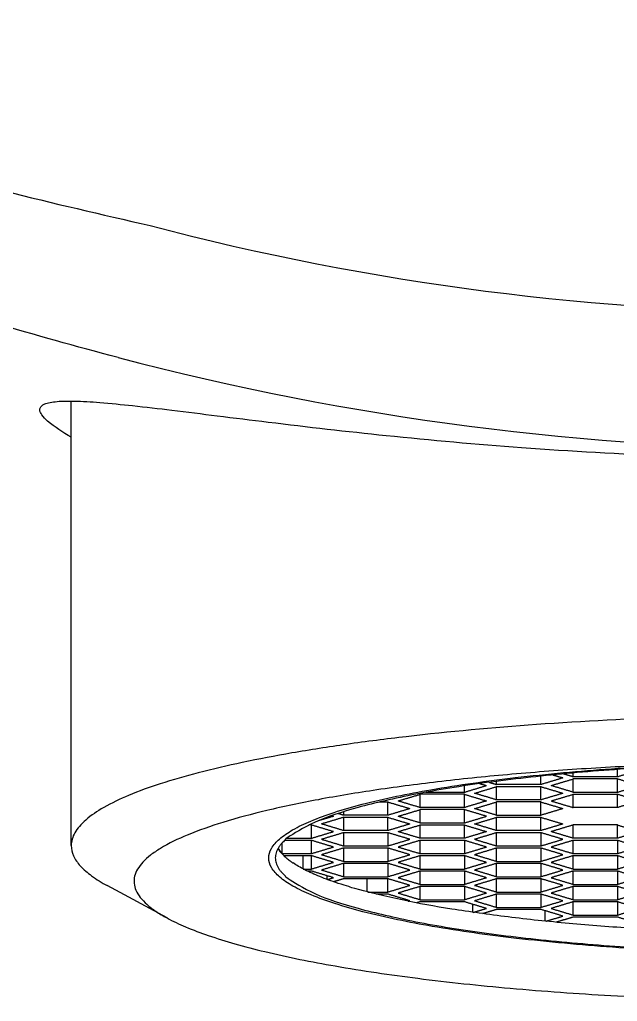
# Model space of a CAD drawing. Extents: x 8180 to 8774, y -5808 to -5388.
# Drawn here: x 8567.89 to 8577.41, y -5556.77 to -5541.15 of the extents above; entities that cross this region are included whole.
import ezdxf

# ---------------------------------------------------------------- set-up
doc = ezdxf.new("R2010")
doc.units = 0
doc.header["$LTSCALE"] = 7
doc.header["$MEASUREMENT"] = 0
doc.layers.get('0').update_dxf_attribs({"color": 2, "linetype": 'CONTINUOUS'})
doc.layers.add('DWG', color=7, linetype='CONTINUOUS')

msp = doc.modelspace()

# ---------------------------------------------------------------- linework, layer by layer
at = {"ltscale": 0.6}
for points in [[(8576.195, -5553.325), (8576.195, -5553.258), (8576.195, -5553.191)], [(8576.547, -5553.219), (8576.371, -5553.272), (8576.195, -5553.325)], [(8576.71, -5553.203), (8576.631, -5553.179), (8576.553, -5553.156)], [(8576.71, -5553.203), (8576.71, -5553.172), (8576.71, -5553.141)], [(8577.413, -5553.203), (8577.062, -5553.203), (8576.71, -5553.203)], [(8577.413, -5553.203), (8577.413, -5553.144), (8577.413, -5553.085)], [(8577.765, -5553.097), (8577.589, -5553.15), (8577.413, -5553.203)], [(8574.977, -5553.447), (8575.152, -5553.394), (8575.328, -5553.341)], [(8574.977, -5553.447), (8574.977, -5553.396), (8574.977, -5553.345)], [(8575.14, -5553.464), (8575.316, -5553.411), (8575.491, -5553.358)], [(8575.222, -5553.31), (8575.275, -5553.325), (8575.328, -5553.341)], [(8575.372, -5553.289), (8575.432, -5553.307), (8575.491, -5553.325)], [(8575.491, -5553.325), (8575.491, -5553.299), (8575.491, -5553.273)], [(8576.195, -5553.325), (8575.843, -5553.325), (8575.491, -5553.325)], [(8575.491, -5553.569), (8575.491, -5553.464), (8575.491, -5553.358)], [(8575.491, -5553.358), (8575.843, -5553.358), (8576.195, -5553.358)], [(8576.195, -5553.569), (8576.195, -5553.464), (8576.195, -5553.358)], [(8576.195, -5553.358), (8576.371, -5553.411), (8576.547, -5553.464)], [(8576.358, -5553.341), (8576.534, -5553.288), (8576.71, -5553.236)], [(8576.71, -5553.447), (8576.534, -5553.394), (8576.358, -5553.341)], [(8576.71, -5553.447), (8576.71, -5553.341), (8576.71, -5553.236)], [(8577.413, -5553.236), (8577.062, -5553.236), (8576.71, -5553.236)], [(8577.413, -5553.447), (8577.413, -5553.341), (8577.413, -5553.236)], [(8577.765, -5553.341), (8577.589, -5553.288), (8577.413, -5553.236)], [(8577.413, -5553.447), (8577.589, -5553.394), (8577.765, -5553.341)], [(8573.921, -5553.586), (8574.097, -5553.533), (8574.273, -5553.48)], [(8574.273, -5553.691), (8574.273, -5553.586), (8574.273, -5553.48)], [(8574.977, -5553.48), (8574.625, -5553.48), (8574.273, -5553.48)], [(8574.364, -5553.447), (8574.67, -5553.447), (8574.977, -5553.447)], [(8574.977, -5553.691), (8574.977, -5553.586), (8574.977, -5553.48)], [(8574.977, -5553.48), (8575.152, -5553.533), (8575.328, -5553.586)], [(8575.491, -5553.569), (8575.316, -5553.516), (8575.14, -5553.464)], [(8576.547, -5553.464), (8576.371, -5553.516), (8576.195, -5553.569)], [(8576.358, -5553.586), (8576.534, -5553.533), (8576.71, -5553.48)], [(8576.71, -5553.447), (8577.062, -5553.447), (8577.413, -5553.447)], [(8576.71, -5553.691), (8576.71, -5553.586), (8576.71, -5553.48)], [(8576.71, -5553.48), (8577.062, -5553.48), (8577.413, -5553.48)], [(8577.413, -5553.691), (8577.413, -5553.586), (8577.413, -5553.48)], [(8577.765, -5553.586), (8577.589, -5553.533), (8577.413, -5553.48)], [(8573.625, -5553.602), (8573.691, -5553.602), (8573.758, -5553.602)], [(8573.758, -5553.814), (8573.758, -5553.708), (8573.758, -5553.602)], [(8573.758, -5553.602), (8573.934, -5553.655), (8574.11, -5553.708)], [(8574.273, -5553.691), (8574.097, -5553.639), (8573.921, -5553.586)], [(8574.977, -5553.691), (8574.625, -5553.691), (8574.273, -5553.691)], [(8575.328, -5553.586), (8575.152, -5553.639), (8574.977, -5553.691)], [(8575.14, -5553.708), (8575.316, -5553.655), (8575.491, -5553.602)], [(8576.195, -5553.569), (8575.843, -5553.569), (8575.491, -5553.569)], [(8575.491, -5553.814), (8575.491, -5553.708), (8575.491, -5553.602)], [(8576.195, -5553.602), (8575.843, -5553.602), (8575.491, -5553.602)], [(8576.195, -5553.814), (8576.195, -5553.708), (8576.195, -5553.602)], [(8576.195, -5553.602), (8576.371, -5553.655), (8576.547, -5553.708)], [(8576.358, -5553.586), (8576.534, -5553.639), (8576.71, -5553.691)], [(8577.413, -5553.691), (8577.062, -5553.691), (8576.71, -5553.691)], [(8577.765, -5553.586), (8577.589, -5553.639), (8577.413, -5553.691)], [(8572.892, -5553.83), (8572.773, -5553.865), (8572.655, -5553.901)], [(8573.055, -5553.846), (8572.879, -5553.899), (8572.703, -5553.952)], [(8572.864, -5553.822), (8572.878, -5553.826), (8572.892, -5553.83)], [(8573.055, -5553.814), (8573.01, -5553.8), (8572.966, -5553.787)], [(8573.055, -5553.814), (8573.055, -5553.786), (8573.055, -5553.758)], [(8573.758, -5553.814), (8573.406, -5553.814), (8573.055, -5553.814)], [(8573.055, -5554.058), (8573.055, -5553.952), (8573.055, -5553.846)], [(8573.055, -5553.846), (8573.406, -5553.846), (8573.758, -5553.846)], [(8574.11, -5553.708), (8573.934, -5553.761), (8573.758, -5553.814)], [(8573.758, -5554.058), (8573.758, -5553.952), (8573.758, -5553.846)], [(8573.758, -5553.846), (8573.934, -5553.899), (8574.11, -5553.952)], [(8573.921, -5553.83), (8574.097, -5553.777), (8574.273, -5553.724)], [(8574.273, -5553.936), (8574.097, -5553.883), (8573.921, -5553.83)], [(8574.273, -5553.936), (8574.273, -5553.83), (8574.273, -5553.724)], [(8574.977, -5553.724), (8574.625, -5553.724), (8574.273, -5553.724)], [(8574.977, -5553.936), (8574.977, -5553.83), (8574.977, -5553.724)], [(8575.328, -5553.83), (8575.152, -5553.777), (8574.977, -5553.724)], [(8574.977, -5553.936), (8575.152, -5553.883), (8575.328, -5553.83)], [(8575.491, -5553.814), (8575.316, -5553.761), (8575.14, -5553.708)], [(8575.14, -5553.952), (8575.316, -5553.899), (8575.491, -5553.846)], [(8575.491, -5553.814), (8575.843, -5553.814), (8576.195, -5553.814)], [(8575.491, -5554.058), (8575.491, -5553.952), (8575.491, -5553.846)], [(8575.491, -5553.846), (8575.843, -5553.846), (8576.195, -5553.846)], [(8576.547, -5553.708), (8576.371, -5553.761), (8576.195, -5553.814)], [(8576.195, -5554.058), (8576.195, -5553.952), (8576.195, -5553.846)], [(8576.195, -5553.846), (8576.371, -5553.899), (8576.547, -5553.952)], [(8572.54, -5554.18), (8572.54, -5554.074), (8572.54, -5553.968)], [(8572.892, -5554.074), (8572.716, -5554.021), (8572.54, -5553.968)], [(8573.055, -5554.058), (8572.879, -5554.005), (8572.703, -5553.952)], [(8574.11, -5553.952), (8573.934, -5554.005), (8573.758, -5554.058)], [(8573.921, -5554.074), (8574.097, -5554.021), (8574.273, -5553.968)], [(8574.273, -5553.936), (8574.625, -5553.936), (8574.977, -5553.936)], [(8574.273, -5554.18), (8574.273, -5554.074), (8574.273, -5553.968)], [(8574.273, -5553.968), (8574.625, -5553.968), (8574.977, -5553.968)], [(8574.977, -5554.18), (8574.977, -5554.074), (8574.977, -5553.968)], [(8574.977, -5553.968), (8575.152, -5554.021), (8575.328, -5554.074)], [(8575.491, -5554.058), (8575.316, -5554.005), (8575.14, -5553.952)], [(8576.547, -5553.952), (8576.371, -5554.005), (8576.195, -5554.058)], [(8576.71, -5553.968), (8576.534, -5554.021), (8576.358, -5554.074)], [(8576.71, -5554.18), (8576.71, -5554.074), (8576.71, -5553.968)], [(8577.413, -5553.968), (8577.062, -5553.968), (8576.71, -5553.968)], [(8577.413, -5554.18), (8577.413, -5554.074), (8577.413, -5553.968)], [(8577.413, -5553.968), (8577.589, -5554.021), (8577.765, -5554.074)], [(8572.54, -5554.18), (8572.716, -5554.127), (8572.892, -5554.074)], [(8573.055, -5554.091), (8572.879, -5554.144), (8572.703, -5554.196)], [(8573.758, -5554.058), (8573.406, -5554.058), (8573.055, -5554.058)], [(8573.055, -5554.302), (8573.055, -5554.196), (8573.055, -5554.091)], [(8573.758, -5554.091), (8573.406, -5554.091), (8573.055, -5554.091)], [(8573.758, -5554.091), (8573.758, -5554.196), (8573.758, -5554.302)], [(8574.11, -5554.196), (8573.934, -5554.144), (8573.758, -5554.091)], [(8574.273, -5554.18), (8574.097, -5554.127), (8573.921, -5554.074)], [(8575.328, -5554.074), (8575.152, -5554.127), (8574.977, -5554.18)], [(8575.491, -5554.091), (8575.316, -5554.144), (8575.14, -5554.196)], [(8576.195, -5554.058), (8575.843, -5554.058), (8575.491, -5554.058)], [(8575.491, -5554.302), (8575.491, -5554.196), (8575.491, -5554.091)], [(8576.195, -5554.091), (8575.843, -5554.091), (8575.491, -5554.091)], [(8576.195, -5554.091), (8576.195, -5554.196), (8576.195, -5554.302)], [(8576.547, -5554.196), (8576.371, -5554.144), (8576.195, -5554.091)], [(8576.71, -5554.18), (8576.534, -5554.127), (8576.358, -5554.074)], [(8577.765, -5554.074), (8577.589, -5554.127), (8577.413, -5554.18)], [(8572.073, -5554.424), (8572.073, -5554.34), (8572.073, -5554.255)], [(8572.54, -5554.213), (8572.327, -5554.213), (8572.115, -5554.213)], [(8572.152, -5554.18), (8572.346, -5554.18), (8572.54, -5554.18)], [(8572.54, -5554.424), (8572.54, -5554.319), (8572.54, -5554.213)], [(8572.892, -5554.319), (8572.716, -5554.266), (8572.54, -5554.213)], [(8572.54, -5554.424), (8572.716, -5554.371), (8572.892, -5554.319)], [(8572.703, -5554.196), (8572.879, -5554.249), (8573.055, -5554.302)], [(8573.055, -5554.302), (8573.406, -5554.302), (8573.758, -5554.302)], [(8573.758, -5554.302), (8573.934, -5554.249), (8574.11, -5554.196)], [(8574.273, -5554.213), (8574.097, -5554.266), (8573.921, -5554.319)], [(8573.921, -5554.319), (8574.097, -5554.371), (8574.273, -5554.424)], [(8574.977, -5554.18), (8574.625, -5554.18), (8574.273, -5554.18)], [(8574.273, -5554.424), (8574.273, -5554.319), (8574.273, -5554.213)], [(8574.977, -5554.213), (8574.625, -5554.213), (8574.273, -5554.213)], [(8574.977, -5554.213), (8574.977, -5554.319), (8574.977, -5554.424)], [(8575.328, -5554.319), (8575.152, -5554.266), (8574.977, -5554.213)], [(8574.977, -5554.424), (8575.152, -5554.371), (8575.328, -5554.319)], [(8575.14, -5554.196), (8575.316, -5554.249), (8575.491, -5554.302)], [(8575.491, -5554.302), (8575.843, -5554.302), (8576.195, -5554.302)], [(8576.195, -5554.302), (8576.371, -5554.249), (8576.547, -5554.196)], [(8576.71, -5554.213), (8576.534, -5554.266), (8576.358, -5554.319)], [(8576.358, -5554.319), (8576.534, -5554.371), (8576.71, -5554.424)], [(8577.413, -5554.18), (8577.062, -5554.18), (8576.71, -5554.18)], [(8576.71, -5554.424), (8576.71, -5554.319), (8576.71, -5554.213)], [(8577.413, -5554.213), (8577.062, -5554.213), (8576.71, -5554.213)], [(8577.413, -5554.213), (8577.413, -5554.319), (8577.413, -5554.424)], [(8577.765, -5554.319), (8577.589, -5554.266), (8577.413, -5554.213)], [(8577.413, -5554.424), (8577.589, -5554.371), (8577.765, -5554.319)], [(8572.073, -5554.424), (8572.306, -5554.424), (8572.54, -5554.424)], [(8572.54, -5554.457), (8572.322, -5554.457), (8572.104, -5554.457)], [(8572.408, -5554.667), (8572.408, -5554.562), (8572.408, -5554.457)], [(8572.54, -5554.669), (8572.54, -5554.563), (8572.54, -5554.457)], [(8572.892, -5554.563), (8572.716, -5554.51), (8572.54, -5554.457)], [(8573.055, -5554.335), (8572.879, -5554.388), (8572.703, -5554.441)], [(8572.703, -5554.441), (8572.879, -5554.494), (8573.055, -5554.547)], [(8573.055, -5554.547), (8573.055, -5554.441), (8573.055, -5554.335)], [(8573.758, -5554.335), (8573.406, -5554.335), (8573.055, -5554.335)], [(8573.758, -5554.335), (8573.758, -5554.441), (8573.758, -5554.547)], [(8574.11, -5554.441), (8573.934, -5554.388), (8573.758, -5554.335)], [(8573.758, -5554.547), (8573.934, -5554.494), (8574.11, -5554.441)], [(8574.273, -5554.457), (8574.097, -5554.51), (8573.921, -5554.563)], [(8574.273, -5554.424), (8574.625, -5554.424), (8574.977, -5554.424)], [(8574.273, -5554.669), (8574.273, -5554.563), (8574.273, -5554.457)], [(8574.977, -5554.457), (8574.625, -5554.457), (8574.273, -5554.457)], [(8574.977, -5554.457), (8574.977, -5554.563), (8574.977, -5554.669)], [(8575.328, -5554.563), (8575.152, -5554.51), (8574.977, -5554.457)], [(8575.491, -5554.335), (8575.316, -5554.388), (8575.14, -5554.441)], [(8575.14, -5554.441), (8575.316, -5554.494), (8575.491, -5554.547)], [(8575.491, -5554.547), (8575.491, -5554.441), (8575.491, -5554.335)], [(8576.195, -5554.335), (8575.843, -5554.335), (8575.491, -5554.335)], [(8576.195, -5554.335), (8576.195, -5554.441), (8576.195, -5554.547)], [(8576.547, -5554.441), (8576.371, -5554.388), (8576.195, -5554.335)], [(8576.195, -5554.547), (8576.371, -5554.494), (8576.547, -5554.441)], [(8576.71, -5554.457), (8576.534, -5554.51), (8576.358, -5554.563)], [(8576.71, -5554.424), (8577.062, -5554.424), (8577.413, -5554.424)], [(8576.71, -5554.669), (8576.71, -5554.563), (8576.71, -5554.457)], [(8577.413, -5554.457), (8577.062, -5554.457), (8576.71, -5554.457)], [(8577.413, -5554.457), (8577.413, -5554.563), (8577.413, -5554.669)], [(8577.765, -5554.563), (8577.589, -5554.51), (8577.413, -5554.457)], [(8572.54, -5554.669), (8572.716, -5554.616), (8572.892, -5554.563)], [(8573.055, -5554.579), (8572.879, -5554.632), (8572.703, -5554.685)], [(8573.055, -5554.547), (8573.406, -5554.547), (8573.758, -5554.547)], [(8573.055, -5554.791), (8573.055, -5554.685), (8573.055, -5554.579)], [(8573.758, -5554.579), (8573.406, -5554.579), (8573.055, -5554.579)], [(8573.758, -5554.579), (8573.758, -5554.685), (8573.758, -5554.791)], [(8574.11, -5554.685), (8573.934, -5554.632), (8573.758, -5554.579)], [(8573.921, -5554.563), (8574.097, -5554.616), (8574.273, -5554.669)], [(8574.977, -5554.669), (8575.152, -5554.616), (8575.328, -5554.563)], [(8575.491, -5554.579), (8575.316, -5554.632), (8575.14, -5554.685)], [(8575.491, -5554.547), (8575.843, -5554.547), (8576.195, -5554.547)], [(8575.491, -5554.791), (8575.491, -5554.685), (8575.491, -5554.579)], [(8576.195, -5554.579), (8575.843, -5554.579), (8575.491, -5554.579)], [(8576.195, -5554.579), (8576.195, -5554.685), (8576.195, -5554.791)], [(8576.547, -5554.685), (8576.371, -5554.632), (8576.195, -5554.579)], [(8576.358, -5554.563), (8576.534, -5554.616), (8576.71, -5554.669)], [(8577.413, -5554.669), (8577.589, -5554.616), (8577.765, -5554.563)], [(8572.41, -5554.669), (8572.475, -5554.669), (8572.54, -5554.669)], [(8572.54, -5554.701), (8572.507, -5554.701), (8572.475, -5554.701)], [(8572.892, -5554.807), (8572.716, -5554.754), (8572.54, -5554.701)], [(8572.703, -5554.685), (8572.879, -5554.738), (8573.055, -5554.791)], [(8572.791, -5554.835), (8572.791, -5554.806), (8572.791, -5554.777)], [(8573.055, -5554.791), (8573.406, -5554.791), (8573.758, -5554.791)], [(8573.758, -5554.791), (8573.934, -5554.738), (8574.11, -5554.685)], [(8574.273, -5554.701), (8574.097, -5554.754), (8573.921, -5554.807)], [(8574.273, -5554.669), (8574.625, -5554.669), (8574.977, -5554.669)], [(8574.273, -5554.913), (8574.273, -5554.807), (8574.273, -5554.701)], [(8574.977, -5554.701), (8574.625, -5554.701), (8574.273, -5554.701)], [(8574.977, -5554.701), (8574.977, -5554.807), (8574.977, -5554.913)], [(8575.328, -5554.807), (8575.152, -5554.754), (8574.977, -5554.701)], [(8575.14, -5554.685), (8575.316, -5554.738), (8575.491, -5554.791)], [(8575.491, -5554.791), (8575.843, -5554.791), (8576.195, -5554.791)], [(8576.195, -5554.791), (8576.371, -5554.738), (8576.547, -5554.685)], [(8576.71, -5554.701), (8576.534, -5554.754), (8576.358, -5554.807)], [(8576.71, -5554.669), (8577.062, -5554.669), (8577.413, -5554.669)], [(8576.71, -5554.913), (8576.71, -5554.807), (8576.71, -5554.701)], [(8577.413, -5554.701), (8577.062, -5554.701), (8576.71, -5554.701)], [(8577.413, -5554.701), (8577.413, -5554.807), (8577.413, -5554.913)], [(8577.765, -5554.807), (8577.589, -5554.754), (8577.413, -5554.701)], [(8572.795, -5554.836), (8572.843, -5554.822), (8572.892, -5554.807)], [(8573.055, -5554.824), (8572.975, -5554.848), (8572.894, -5554.872)], [(8573.758, -5554.824), (8573.406, -5554.824), (8573.055, -5554.824)], [(8573.429, -5555.032), (8573.429, -5554.928), (8573.429, -5554.824)], [(8573.758, -5555.035), (8573.758, -5554.929), (8573.758, -5554.824)], [(8574.11, -5554.929), (8573.934, -5554.876), (8573.758, -5554.824)], [(8573.758, -5555.035), (8573.934, -5554.982), (8574.11, -5554.929)], [(8573.921, -5554.807), (8574.097, -5554.86), (8574.273, -5554.913)], [(8574.273, -5554.946), (8574.097, -5554.999), (8573.921, -5555.051)], [(8574.273, -5554.913), (8574.625, -5554.913), (8574.977, -5554.913)], [(8574.273, -5555.157), (8574.273, -5555.051), (8574.273, -5554.946)], [(8574.977, -5554.946), (8574.625, -5554.946), (8574.273, -5554.946)], [(8574.977, -5554.913), (8575.152, -5554.86), (8575.328, -5554.807)], [(8574.977, -5554.946), (8574.977, -5555.051), (8574.977, -5555.157)], [(8575.328, -5555.051), (8575.152, -5554.999), (8574.977, -5554.946)], [(8575.491, -5554.824), (8575.316, -5554.876), (8575.14, -5554.929)], [(8575.14, -5554.929), (8575.316, -5554.982), (8575.491, -5555.035)], [(8575.491, -5555.035), (8575.491, -5554.929), (8575.491, -5554.824)], [(8576.195, -5554.824), (8575.843, -5554.824), (8575.491, -5554.824)], [(8576.195, -5554.824), (8576.195, -5554.929), (8576.195, -5555.035)], [(8576.547, -5554.929), (8576.371, -5554.876), (8576.195, -5554.824)], [(8576.195, -5555.035), (8576.371, -5554.982), (8576.547, -5554.929)], [(8576.358, -5554.807), (8576.534, -5554.86), (8576.71, -5554.913)], [(8576.71, -5554.946), (8576.534, -5554.999), (8576.358, -5555.051)], [(8576.71, -5554.913), (8577.062, -5554.913), (8577.413, -5554.913)], [(8576.71, -5555.157), (8576.71, -5555.051), (8576.71, -5554.946)], [(8577.413, -5554.946), (8577.062, -5554.946), (8576.71, -5554.946)], [(8577.413, -5554.913), (8577.589, -5554.86), (8577.765, -5554.807)], [(8577.413, -5554.946), (8577.413, -5555.051), (8577.413, -5555.157)], [(8577.765, -5555.051), (8577.589, -5554.999), (8577.413, -5554.946)], [(8573.442, -5555.035), (8573.6, -5555.035), (8573.758, -5555.035)], [(8573.758, -5555.068), (8573.665, -5555.068), (8573.571, -5555.068)], [(8574.11, -5555.174), (8573.934, -5555.121), (8573.758, -5555.068)], [(8573.921, -5555.051), (8574.097, -5555.104), (8574.273, -5555.157)], [(8574.977, -5555.157), (8575.152, -5555.104), (8575.328, -5555.051)], [(8575.491, -5555.068), (8575.316, -5555.121), (8575.14, -5555.174)], [(8575.491, -5555.035), (8575.843, -5555.035), (8576.195, -5555.035)], [(8575.491, -5555.279), (8575.491, -5555.174), (8575.491, -5555.068)], [(8576.195, -5555.068), (8575.843, -5555.068), (8575.491, -5555.068)], [(8576.195, -5555.068), (8576.195, -5555.174), (8576.195, -5555.279)], [(8576.547, -5555.174), (8576.371, -5555.121), (8576.195, -5555.068)], [(8576.358, -5555.051), (8576.534, -5555.104), (8576.71, -5555.157)], [(8577.413, -5555.157), (8577.589, -5555.104), (8577.765, -5555.051)], [(8574.076, -5555.18), (8574.076, -5555.172), (8574.076, -5555.163)], [(8574.083, -5555.182), (8574.097, -5555.178), (8574.11, -5555.174)], [(8574.273, -5555.19), (8574.244, -5555.199), (8574.215, -5555.208)], [(8574.273, -5555.157), (8574.625, -5555.157), (8574.977, -5555.157)], [(8574.977, -5555.19), (8574.625, -5555.19), (8574.273, -5555.19)], [(8575.328, -5555.296), (8575.152, -5555.243), (8574.977, -5555.19)], [(8575.11, -5555.357), (8575.11, -5555.294), (8575.11, -5555.23)], [(8575.14, -5555.174), (8575.316, -5555.227), (8575.491, -5555.279)], [(8576.195, -5555.279), (8576.371, -5555.227), (8576.547, -5555.174)], [(8576.71, -5555.19), (8576.534, -5555.243), (8576.358, -5555.296)], [(8576.71, -5555.157), (8577.062, -5555.157), (8577.413, -5555.157)], [(8576.71, -5555.402), (8576.71, -5555.296), (8576.71, -5555.19)], [(8577.413, -5555.19), (8577.062, -5555.19), (8576.71, -5555.19)], [(8577.413, -5555.19), (8577.413, -5555.296), (8577.413, -5555.402)], [(8577.765, -5555.296), (8577.589, -5555.243), (8577.413, -5555.19)], [(8575.119, -5555.359), (8575.224, -5555.327), (8575.328, -5555.296)], [(8575.491, -5555.312), (8575.379, -5555.346), (8575.267, -5555.38)], [(8575.491, -5555.279), (8575.843, -5555.279), (8576.195, -5555.279)], [(8576.195, -5555.312), (8575.843, -5555.312), (8575.491, -5555.312)], [(8576.547, -5555.418), (8576.371, -5555.365), (8576.195, -5555.312)], [(8576.264, -5555.499), (8576.264, -5555.416), (8576.264, -5555.333)], [(8576.358, -5555.296), (8576.534, -5555.349), (8576.71, -5555.402)], [(8576.71, -5555.402), (8577.062, -5555.402), (8577.413, -5555.402)], [(8577.413, -5555.402), (8577.589, -5555.349), (8577.765, -5555.296)], [(8576.274, -5555.5), (8576.411, -5555.459), (8576.547, -5555.418)], [(8576.71, -5555.434), (8576.574, -5555.475), (8576.438, -5555.516)], [(8577.413, -5555.434), (8577.062, -5555.434), (8576.71, -5555.434)], [(8577.765, -5555.54), (8577.589, -5555.487), (8577.413, -5555.434)]]:
    msp.add_open_spline(points, degree=2, dxfattribs=at)
for points, weights in [([(8572.152, -5554.502), (8572.056, -5554.423), (8572.009, -5554.341)], [0.929207937836, 0.944297356691, 0.962396383954]), ([(8572.012, -5554.337), (8572.037, -5554.384), (8572.073, -5554.424)], [1, 0.993572445992, 1]), ([(8572.104, -5554.457), (8572.159, -5554.511), (8572.222, -5554.555)], [1, 0.996681798164, 1]), ([(8572.234, -5554.564), (8572.228, -5554.56), (8572.222, -5554.556)], [0.918217749773, 0.918935756417, 0.919661735513]), ([(8572.234, -5554.564), (8572.241, -5554.569), (8572.248, -5554.573)], [0.998708988777, 0.998708988763, 0.998719293155])]:
    msp.add_rational_spline(points, weights, degree=2, dxfattribs=at)
msp.add_rational_spline([(8589.211, -5554.556), (8587.566, -5555.71), (8580.716, -5555.71), (8573.951, -5555.71), (8572.248, -5554.573)], [0.919661735513, 0.755159574898, 1, 0.75744780317, 0.91662268234], degree=2, knots=[-34.348594, -34.348594, -34.348594, -18.709022, -18.709022, -3.215613, -3.215613, -3.215613], dxfattribs=at)
at = {"layer": 'DWG'}
for p, q in [((8568.716, -5554.296), (8568.716, -5547.226)), ((8570.242, -5555.448), (8569.29, -5554.933))]:
    msp.add_line(p, q, dxfattribs=at)
for centre, radius, start, end in [((8580.716, -5503.576), 42.243, 255.2666, 284.7337), ((8580.716, -5503.709), 44.276, 255.2755, 284.7251)]:
    msp.add_arc(centre, radius, start, end, dxfattribs=at)
for points, knots in [([(8558.067, -5541.21), (8558.068, -5541.197), (8558.086, -5541.169), (8558.142, -5541.155), (8558.22, -5541.153), (8558.383, -5541.171), (8558.654, -5541.232), (8559.058, -5541.344), (8559.566, -5541.5), (8560.432, -5541.776), (8561.719, -5542.194), (8563.482, -5542.741), (8565.491, -5543.323), (8567.68, -5543.899), (8569.197, -5544.254), (8569.973, -5544.429)], [0, 0, 0, 0, 0.003024, 0.007171, 0.013424, 0.022053, 0.046614, 0.080697, 0.123806, 0.175308, 0.300797, 0.451691, 0.622472, 0.807363, 1, 1, 1, 1]), ([(8569.462, -5546.531), (8568.797, -5546.356), (8567.495, -5545.991), (8565.617, -5545.396), (8563.883, -5544.785), (8562.346, -5544.195), (8561.057, -5543.67), (8560.219, -5543.321), (8559.755, -5543.138), (8559.58, -5543.073), (8559.428, -5543.019), (8559.302, -5542.98), (8559.2, -5542.953), (8559.126, -5542.944), (8559.071, -5542.941), (8559.052, -5542.966), (8559.052, -5542.976)], [0, 0, 0, 0, 0.18698, 0.367256, 0.535435, 0.686359, 0.814511, 0.913669, 0.93306, 0.950055, 0.964592, 0.976625, 0.986124, 0.993021, 0.997314, 1, 1, 1, 1]), ([(8568.216, -5547.36), (8568.216, -5547.344), (8568.229, -5547.308), (8568.283, -5547.271), (8568.361, -5547.246), (8568.468, -5547.23), (8568.604, -5547.222), (8568.842, -5547.222), (8569.208, -5547.246), (8569.728, -5547.297), (8570.351, -5547.371), (8571.071, -5547.461), (8572.208, -5547.602), (8573.822, -5547.788), (8575.953, -5547.978), (8578.282, -5548.11), (8579.893, -5548.141), (8580.716, -5548.141)], [0, 0, 0, 0, 0.003837, 0.008477, 0.014877, 0.023398, 0.034159, 0.047191, 0.080023, 0.12162, 0.171566, 0.229364, 0.294487, 0.44441, 0.616296, 0.803969, 1, 1, 1, 1]), ([(8568.714, -5547.797), (8568.584, -5547.721), (8568.414, -5547.616), (8568.253, -5547.461), (8568.216, -5547.389), (8568.216, -5547.36)], [0, 0, 0, 0, 0.667406, 0.870753, 1, 1, 1, 1]), ([(8580.716, -5552.212), (8579.936, -5552.212), (8578.404, -5552.238), (8576.18, -5552.353), (8574.423, -5552.512), (8573.126, -5552.678), (8572.256, -5552.814), (8571.467, -5552.963), (8570.766, -5553.125), (8570.161, -5553.298), (8569.656, -5553.479), (8569.256, -5553.668), (8568.994, -5553.839), (8568.847, -5553.983), (8568.773, -5554.086), (8568.727, -5554.19), (8568.716, -5554.262), (8568.716, -5554.296)], [0, 0, 0, 0, 0.187634, 0.368278, 0.535245, 0.61167, 0.682454, 0.746982, 0.804718, 0.855229, 0.898211, 0.93355, 0.961451, 0.972867, 0.982844, 0.991725, 1, 1, 1, 1]), ([(8580.716, -5552.955), (8579.862, -5552.955), (8578.594, -5552.98), (8576.933, -5553.067), (8575.753, -5553.155), (8574.642, -5553.267), (8573.615, -5553.4), (8572.685, -5553.553), (8571.865, -5553.723), (8571.167, -5553.908), (8570.599, -5554.105), (8570.214, -5554.286), (8569.983, -5554.441), (8569.859, -5554.551), (8569.771, -5554.664), (8569.72, -5554.779), (8569.711, -5554.898), (8569.744, -5555.015), (8569.816, -5555.129), (8569.924, -5555.24), (8570.069, -5555.349), (8570.18, -5555.415), (8570.242, -5555.448)], [0, 0, 0, 0, 0.209115, 0.310177, 0.407096, 0.498592, 0.583468, 0.660639, 0.729151, 0.788223, 0.837297, 0.876149, 0.891853, 0.90525, 0.916634, 0.926522, 0.935706, 0.945168, 0.955813, 0.968273, 0.982932, 1, 1, 1, 1]), ([(8571.862, -5554.492), (8571.861, -5554.546), (8571.9, -5554.662), (8572.043, -5554.813), (8572.261, -5554.957), (8572.558, -5555.096), (8572.932, -5555.23), (8573.572, -5555.412), (8574.537, -5555.607), (8575.865, -5555.79), (8577.375, -5555.927), (8579.013, -5556.011), (8580.719, -5556.04), (8582.426, -5556.011), (8584.07, -5555.926), (8585.585, -5555.788), (8586.913, -5555.604), (8587.874, -5555.408), (8588.509, -5555.228), (8588.88, -5555.094), (8589.175, -5554.955), (8589.391, -5554.811), (8589.532, -5554.661), (8589.589, -5554.493), (8589.532, -5554.322), (8589.39, -5554.173), (8589.172, -5554.027), (8588.874, -5553.889), (8588.5, -5553.754), (8587.86, -5553.573), (8586.895, -5553.378), (8585.568, -5553.195), (8584.057, -5553.058), (8582.419, -5552.974), (8580.714, -5552.945), (8579.006, -5552.974), (8577.362, -5553.059), (8575.847, -5553.197), (8574.52, -5553.381), (8573.558, -5553.576), (8572.923, -5553.757), (8572.552, -5553.891), (8572.258, -5554.03), (8572.041, -5554.173), (8571.9, -5554.324), (8571.861, -5554.439), (8571.862, -5554.492)], [0, 0, 0, 0, 0.158717, 0.356589, 0.614647, 0.941235, 1.338886, 1.806035, 2.935627, 4.290166, 5.825062, 7.485466, 9.209562, 10.940882, 12.607693, 14.147371, 15.504549, 16.625797, 17.089414, 17.484022, 17.808121, 18.064349, 18.261094, 18.419153, 18.577938, 18.775844, 19.033837, 19.360336, 19.757961, 20.225145, 21.354846, 22.709372, 24.244213, 25.904632, 27.62876, 29.360057, 31.02685, 32.566566, 33.923753, 35.044924, 35.508523, 35.903165, 36.227351, 36.483634, 36.680334, 36.838322, 36.838322, 36.838322, 36.838322]), ([(8568.716, -5554.296), (8568.716, -5554.351), (8568.746, -5554.472), (8568.865, -5554.636), (8569.051, -5554.793), (8569.203, -5554.886), (8569.29, -5554.933)], [0, 0, 0, 0, 0.185377, 0.40216, 0.670396, 1, 1, 1, 1]), ([(8570.242, -5555.448), (8570.338, -5555.5), (8570.554, -5555.601), (8570.915, -5555.736), (8571.336, -5555.866), (8572.007, -5556.04), (8572.978, -5556.233), (8574.284, -5556.424), (8575.747, -5556.578), (8577.908, -5556.731), (8579.579, -5556.775), (8580.716, -5556.775)], [0, 0, 0, 0, 0.03096, 0.067225, 0.108747, 0.155387, 0.263128, 0.38824, 0.527899, 0.678843, 1, 1, 1, 1])]:
    msp.add_open_spline(points, degree=3, knots=knots, dxfattribs=at)
msp.add_rational_spline([(8571.966, -5554.492), (8571.966, -5552.973), (8580.716, -5552.973), (8589.467, -5552.973), (8589.467, -5554.492), (8589.467, -5556.012), (8580.716, -5556.012), (8571.966, -5556.012), (8571.966, -5554.492)], [1, 0.707106781187, 1, 0.707106781187, 1, 0.707106781187, 1, 0.707106781187, 1], degree=2, knots=[-74.836087, -74.836087, -74.836087, -56.127065, -56.127065, -37.418043, -37.418043, -18.709022, -18.709022, 0, 0, 0], dxfattribs=at)
for points in [[(8576.388, -5553.172), (8576.467, -5553.195), (8576.547, -5553.219)], [(8572.54, -5553.968), (8572.521, -5553.968), (8572.502, -5553.968)]]:
    msp.add_open_spline(points, degree=2, dxfattribs=at)

doc.saveas('drawing.dxf')
